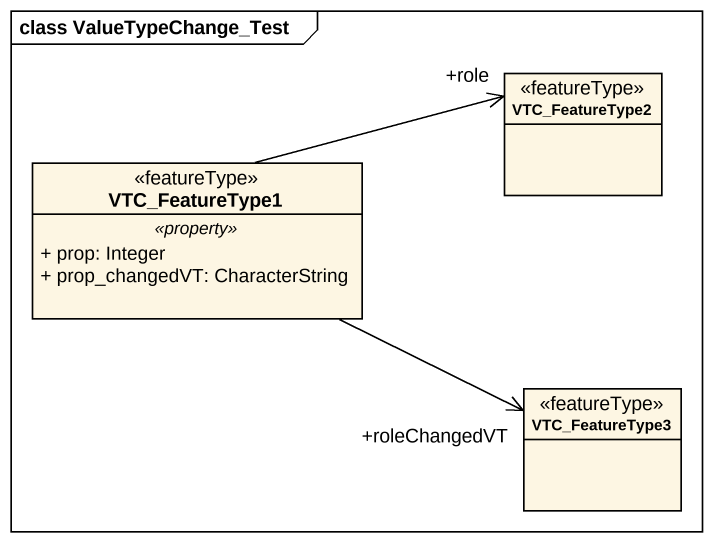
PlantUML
@startuml
mainframe class ValueTypeChange_Test
hide circle
hide empty members
skinparam classAttributeIconSize 0
class VTC_FeatureType2 <<featureType>>
class VTC_FeatureType1 <<featureType>> {
  .. <<property>> ..
  + prop: Integer
  + prop_changedVT: CharacterString
}
class VTC_FeatureType3 <<featureType>>
VTC_FeatureType1 -right-> "+role" VTC_FeatureType2
VTC_FeatureType1 -right-> "+roleChangedVT" VTC_FeatureType3
@enduml
